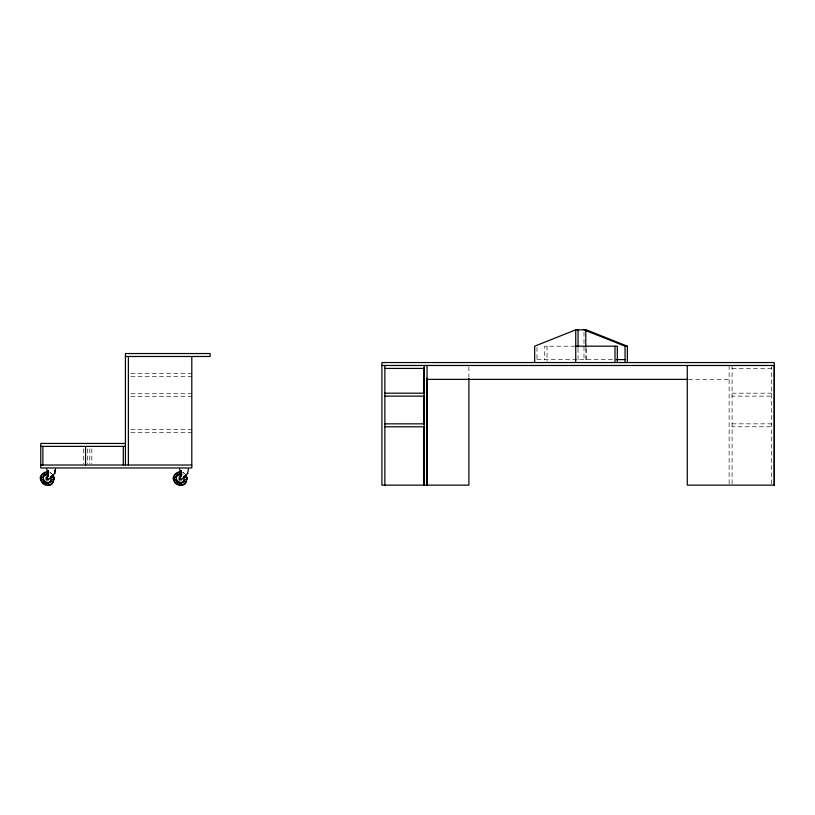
<?xml version="1.0" encoding="UTF-8"?>
<svg xmlns="http://www.w3.org/2000/svg" width="815" height="815" viewBox="0 0 815 815"><rect width="100%" height="100%" fill="white"/><g stroke="black" fill="none" stroke-linecap="round" stroke-linejoin="round"><path stroke-width="0.61" stroke-dasharray="4.08 3.06" d="M771.306 483.865L771.306 366.75M575.125 346.192L544.726 346.192L544.726 360.026M536.983 359.598L613.766 359.598M732.074 368.421L771.306 368.421L771.306 365.477M130.909 373.647L191.8 373.647M130.909 376.581L191.8 376.581M688.512 379.372L729.13 379.372M732.074 393.187L771.306 393.187L771.306 396.131L732.074 396.131M130.909 393.747L191.8 393.747M130.909 396.691L191.8 396.691M732.074 423.841L771.306 423.841L771.306 426.785L732.074 426.785M130.909 429.383L191.8 429.383M130.909 432.327L191.8 432.327M182.091 472.191L184.536 473.484L183.253 472.639M182.58 474.585L183.049 474.89M51.365 473.281L50.347 472.639L51.671 473.698M732.074 365.477L732.074 483.865M729.13 365.477L729.13 483.865M586.311 348.708L586.311 360.026M585.791 348.443L585.791 359.598M583.988 332.326L583.988 360.026M578.059 348.443L578.059 360.026M547.048 346.192L547.048 362.543M536.983 347.445L536.983 360.026M468.89 366.75L468.89 376.938M91.84 448.871L91.84 463.776M89.803 448.871L89.803 463.776M87.684 448.871L87.674 463.776M83.405 448.871L83.405 463.776"/><path stroke-width="1.22" d="M424.095 426.581L424.095 485.139L424.095 365.477M424.095 424.034L424.095 396.029M424.095 393.482L424.095 368.023M427.04 378.211L427.04 485.139L427.04 365.477M687.279 365.477L687.279 485.139L774.25 485.139L774.25 365.477L381.919 365.477M54.636 470.367L54.636 473.617L55.573 468.757M187.552 473.617L188.479 468.757M48.452 479.709L54.799 473.291M187.705 473.291L181.307 479.75M48.9 472.119C25.092 475.919 58.537 498.087 52.68 474.605C55.817 478.487 52.894 484.884 47.983 485.159M180.889 471.966C158.731 478.028 191.912 496.661 185.596 474.605C188.723 478.487 185.81 484.884 180.889 485.159M42.553 474.177L43.063 473.698M52.191 482.949L51.671 483.417M175.47 474.177L175.979 473.698M185.097 482.949L184.587 483.417M48.309 479.811C45.324 481.655 45.722 476.306 46.72 477.142M179.626 477.142C179.28 475.991 177.792 481.604 181.185 479.841M627.377 362.543L627.377 346.192L586.311 329.841L575.736 329.841L534.66 346.192L534.66 362.543M47.372 471.936C39.242 471.579 38.631 484.762 46.761 485.159M180.278 471.936C172.148 471.579 171.547 484.762 179.667 485.159M575.736 346.192L617.322 346.192L617.322 362.543M583.988 329.841L625.054 346.192L627.377 346.192M125.429 356.481L210.107 356.481L210.107 353.537L125.429 353.537L125.429 465.019M616.272 359.598L625.054 359.598M384.863 368.421L424.095 368.421M427.04 379.372L687.249 379.372M384.863 393.187L424.095 393.187M384.863 396.131L424.095 396.131M384.863 423.841L424.095 423.841M384.863 426.785L424.095 426.785M125.429 443.442L40.75 443.442L40.75 467.963L191.8 467.963L191.8 356.481M40.75 446.386L125.429 446.386M40.75 465.019L191.8 465.019M48.452 470.744L47.219 470.744L46.628 468.757M181.368 470.744L180.135 470.744L179.534 468.757M46.771 472.079L47.973 472.079M179.677 472.079L180.879 472.079M181.297 474.768C167.503 476.082 185.983 490.263 183.691 476.592M48.391 474.768C34.597 476.082 53.067 490.263 50.775 476.592M181.47 474.126L179.096 474.126L181.541 474.136M48.564 474.126L46.109 474.136L48.625 474.136M181.368 476.418L180.054 476.897L181.164 475.206L181.225 470.744M48.452 476.418L47.148 476.897L48.258 475.206L48.309 470.744M175.979 483.417L175.47 482.949M43.063 483.417L42.553 482.949M184.19 476.143L184.801 477.712L184.261 476.266M51.284 476.143L51.895 477.712L51.355 476.266M774.25 485.139L774.25 362.543L381.919 362.543L381.919 485.139L468.89 485.139L468.89 378.211M625.054 346.192L625.054 362.543M614.999 346.192L614.999 362.543M585.791 329.841L585.791 347.2M578.059 329.841L578.059 347.2M575.736 329.841L575.736 362.543M384.863 365.477L384.863 485.139M128.373 356.481L128.373 465.019M123.31 446.386L123.31 465.019M85.555 446.386L85.555 465.019M42.869 446.386L42.869 465.019M40.923 477.784L40.964 479.76L40.923 477.784M53.892 478.558L53.78 479.76L53.78 477.366L53.892 478.558M173.839 477.784L173.88 479.76L173.839 477.784M186.798 478.558L186.686 479.76L186.686 477.366L186.798 478.558M42.93 477.376L43.46 476.143L42.93 477.376M51.895 479.403L51.284 480.982L51.895 479.403M175.846 477.376L176.376 476.143L175.846 477.376M184.801 479.403L184.19 480.982L184.801 479.403M48.258 475.206L47.83 476.204L48.238 475.277M181.164 475.206L180.736 476.204L181.154 475.277M44.122 475.308L45.324 474.442L44.122 475.308M50.764 481.655L49.42 482.674L50.764 481.655M177.028 475.308L178.23 474.442L177.028 475.308M183.681 481.655L182.336 482.674L183.681 481.655M47.372 477.702L46.628 478.13L47.372 479.424L48.116 478.996L47.372 477.702M180.278 477.702L179.534 478.13L180.278 479.424L181.032 478.996L180.278 477.702M48.625 482.979L46.109 482.979L48.625 482.979M181.541 482.979L179.096 483L181.541 482.979M178.23 482.674L176.886 481.655L178.23 482.674M45.324 482.674L43.969 481.655L45.324 482.674M176.376 480.982L175.765 479.403L176.376 480.982M43.46 480.982L42.849 479.403L43.46 480.982"/></g></svg>
